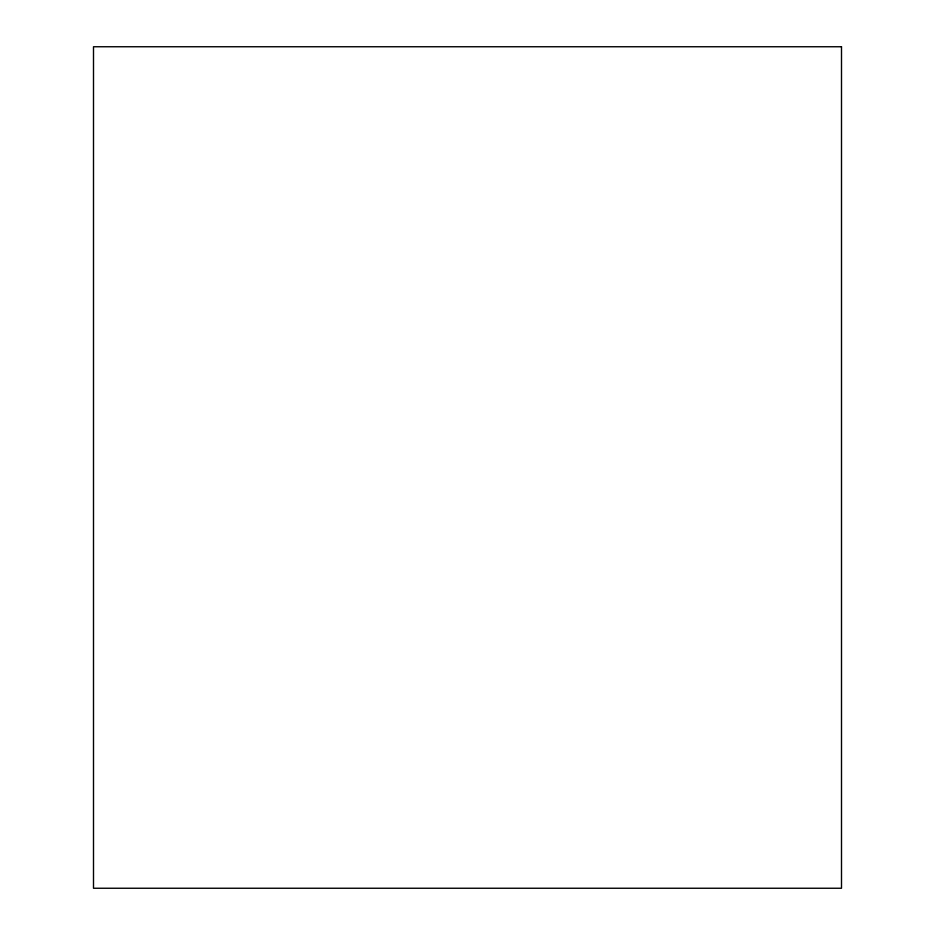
<?xml version="1.0" encoding="UTF-8"?>
<svg xmlns="http://www.w3.org/2000/svg" width="935" height="935" viewBox="0 0 935 935"><rect width="100%" height="100%" fill="white"/><g stroke="black" fill="none" stroke-linecap="round" stroke-linejoin="round"><path stroke-width="1.4" d="M841.5 46.75L93.5 46.75L93.5 888.25L841.5 888.25L841.5 46.75"/></g></svg>
